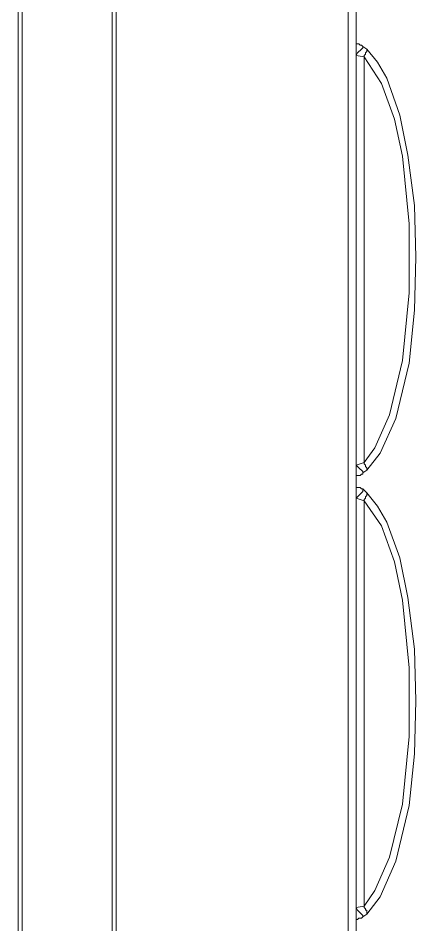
# Model space of a CAD drawing. Header units: centimetres. Extents: x -12.2 to 12.2, y -6.1 to 6.1.
# Drawn here: x 11.105 to 12.163, y 1.163 to 3.578 of the extents above; entities that cross this region are included whole.
import ezdxf

# ---------------------------------------------------------------- set-up
doc = ezdxf.new("R2010")
doc.units = ezdxf.units.CM
doc.header["$MEASUREMENT"] = 0
doc.layers.add('Camada 1', color=7, linetype='Continuous')

msp = doc.modelspace()

# ---------------------------------------------------------------- linework, layer by layer
at = {"layer": 'Camada 1', "color": 251, "lineweight": 9}
for points in [[(11.3552, -5.82844), (11.3552, -5.82844), (11.3552, 5.81417), (11.3552, 5.81417)], [(11.36578, 5.81417), (11.36578, 5.81417), (11.36578, -5.82844), (11.36578, -5.82844)], [(11.98338, -5.82844), (11.98338, -5.82844), (11.98338, 5.81417), (11.98338, 5.81417)], [(12.00456, 5.81417), (12.00456, 5.81417), (12.00456, -5.82844), (12.00456, -5.82844)], [(11.10462, -2.02756), (11.10462, -2.02756), (11.10462, 5.77888), (11.10462, 5.77888)], [(11.11521, 5.77888), (11.11521, 5.77888), (11.11521, -2.02756), (11.11521, -2.02756)], [(11.11521, -3.68131), (11.11521, -3.68131), (11.11521, 3.66705), (11.11521, 3.66705)], [(12.0222, 3.50259), (12.0222, 3.50259), (12.03279, 3.49553), (12.03279, 3.49553)], [(12.02573, 3.47436), (12.02573, 3.47436), (12.00456, 3.47789), (12.00456, 3.47789)], [(12.02573, 3.47436), (12.02573, 3.47436), (12.02573, 2.39444), (12.02573, 2.39444)], [(12.00456, 2.38739), (12.00456, 2.38739), (12.02573, 2.39444), (12.02573, 2.39444)], [(12.03279, 2.37327), (12.03279, 2.37327), (12.0222, 2.36621), (12.0222, 2.36621)], [(12.0222, 2.32386), (12.0222, 2.32386), (12.03279, 2.31328), (12.03279, 2.31328)], [(12.02573, 2.2921), (12.02573, 2.2921), (12.00456, 2.29916), (12.00456, 2.29916)], [(12.02573, 2.2921), (12.02573, 2.2921), (12.02573, 1.21219), (12.02573, 1.21219)], [(12.00456, 1.20865), (12.00456, 1.20865), (12.02573, 1.21219), (12.02573, 1.21219)], [(12.03279, 1.19101), (12.03279, 1.19101), (12.0222, 1.18395), (12.0222, 1.18395)]]:
    msp.add_open_spline(points, degree=3, dxfattribs=at)
for points, knots in [([(12.00456, 3.50965), (12.00456, 3.50965), (12.00456, 3.50965), (12.00456, 3.50965), (12.00456, 3.50965), (12.00456, 3.50612), (12.00456, 3.50612), (12.00456, 3.50612), (12.00456, 3.50259), (12.00456, 3.50259), (12.00456, 3.50259), (12.00456, 3.49906), (12.00456, 3.49906), (12.00456, 3.49906), (12.00456, 3.49553), (12.00456, 3.49553), (12.00456, 3.49553), (12.00456, 3.492), (12.00456, 3.492), (12.00456, 3.492), (12.00456, 3.48495), (12.00456, 3.48495), (12.00456, 3.48495), (12.00456, 3.47789), (12.00456, 3.47789)], [0, 0, 0, 0, 0.125, 0.125, 0.125, 0.25, 0.25, 0.25, 0.375, 0.375, 0.375, 0.5, 0.5, 0.5, 0.625, 0.625, 0.625, 0.75, 0.75, 0.75, 0.875, 0.875, 0.875, 1, 1, 1, 1]), ([(12.00456, 3.50965), (12.00456, 3.50965), (12.00809, 3.50965), (12.00809, 3.50965), (12.00809, 3.50965), (12.01161, 3.50965), (12.01161, 3.50965), (12.01161, 3.50965), (12.01514, 3.50612), (12.01514, 3.50612), (12.01514, 3.50612), (12.01867, 3.50612), (12.01867, 3.50612), (12.01867, 3.50612), (12.0222, 3.50259), (12.0222, 3.50259)], [0, 0, 0, 0, 0.2, 0.2, 0.2, 0.4, 0.4, 0.4, 0.6, 0.6, 0.6, 0.8, 0.8, 0.8, 1, 1, 1, 1]), ([(12.0222, 3.50259), (12.0222, 3.50259), (12.0222, 3.50259), (12.0222, 3.50259), (12.0222, 3.50259), (12.0222, 3.49906), (12.0222, 3.49906), (12.0222, 3.49906), (12.01867, 3.49553), (12.01867, 3.49553), (12.01867, 3.49553), (12.01514, 3.492), (12.01514, 3.492), (12.01514, 3.492), (12.01161, 3.48848), (12.01161, 3.48848), (12.01161, 3.48848), (12.00809, 3.48495), (12.00809, 3.48495), (12.00809, 3.48495), (12.00456, 3.47789), (12.00456, 3.47789)], [0, 0, 0, 0, 0.1428571, 0.1428571, 0.1428571, 0.2857143, 0.2857143, 0.2857143, 0.4285714, 0.4285714, 0.4285714, 0.5714286, 0.5714286, 0.5714286, 0.7142857, 0.7142857, 0.7142857, 0.8571429, 0.8571429, 0.8571429, 1, 1, 1, 1]), ([(12.03279, 3.49553), (12.03279, 3.49553), (12.03279, 3.492), (12.03279, 3.492), (12.03279, 3.492), (12.03279, 3.48848), (12.03279, 3.48848), (12.03279, 3.48848), (12.02926, 3.48495), (12.02926, 3.48495), (12.02926, 3.48495), (12.02926, 3.48142), (12.02926, 3.48142), (12.02926, 3.48142), (12.02573, 3.47789), (12.02573, 3.47789), (12.02573, 3.47789), (12.02573, 3.47436), (12.02573, 3.47436)], [0, 0, 0, 0, 0.1666667, 0.1666667, 0.1666667, 0.3333333, 0.3333333, 0.3333333, 0.5, 0.5, 0.5, 0.6666667, 0.6666667, 0.6666667, 0.8333333, 0.8333333, 0.8333333, 1, 1, 1, 1]), ([(12.03279, 3.49553), (12.03279, 3.49553), (12.06102, 3.46024), (12.06102, 3.46024), (12.06102, 3.46024), (12.08573, 3.41789), (12.08573, 3.41789), (12.08573, 3.41789), (12.12101, 3.31907), (12.12101, 3.31907), (12.12101, 3.31907), (12.14219, 3.2132), (12.14219, 3.2132), (12.14219, 3.2132), (12.15984, 3.07909), (12.15984, 3.07909), (12.15984, 3.07909), (12.16337, 2.94146), (12.16337, 2.94146), (12.16337, 2.94146), (12.15984, 2.8003), (12.15984, 2.8003), (12.15984, 2.8003), (12.14572, 2.65913), (12.14572, 2.65913), (12.14572, 2.65913), (12.11043, 2.5109), (12.11043, 2.5109), (12.11043, 2.5109), (12.06808, 2.41915), (12.06808, 2.41915), (12.06808, 2.41915), (12.03279, 2.37327), (12.03279, 2.37327)], [0, 0, 0, 0, 0.0909091, 0.0909091, 0.0909091, 0.1818182, 0.1818182, 0.1818182, 0.2727273, 0.2727273, 0.2727273, 0.3636364, 0.3636364, 0.3636364, 0.4545455, 0.4545455, 0.4545455, 0.5454545, 0.5454545, 0.5454545, 0.6363636, 0.6363636, 0.6363636, 0.7272727, 0.7272727, 0.7272727, 0.8181818, 0.8181818, 0.8181818, 0.9090909, 0.9090909, 0.9090909, 1, 1, 1, 1]), ([(12.02573, 2.39444), (12.02573, 2.39444), (12.05396, 2.43326), (12.05396, 2.43326), (12.05396, 2.43326), (12.09278, 2.5215), (12.09278, 2.5215), (12.09278, 2.5215), (12.12807, 2.66618), (12.12807, 2.66618), (12.12807, 2.66618), (12.14572, 2.84617), (12.14572, 2.84617), (12.14572, 2.84617), (12.14572, 3.02968), (12.14572, 3.02968), (12.14572, 3.02968), (12.12807, 3.20967), (12.12807, 3.20967), (12.12807, 3.20967), (12.1069, 3.30849), (12.1069, 3.30849), (12.1069, 3.30849), (12.07161, 3.40378), (12.07161, 3.40378), (12.07161, 3.40378), (12.02573, 3.47436), (12.02573, 3.47436)], [0, 0, 0, 0, 0.1111111, 0.1111111, 0.1111111, 0.2222222, 0.2222222, 0.2222222, 0.3333333, 0.3333333, 0.3333333, 0.4444444, 0.4444444, 0.4444444, 0.5555556, 0.5555556, 0.5555556, 0.6666667, 0.6666667, 0.6666667, 0.7777778, 0.7777778, 0.7777778, 0.8888889, 0.8888889, 0.8888889, 1, 1, 1, 1]), ([(12.03279, 2.37327), (12.03279, 2.37327), (12.03279, 2.37327), (12.03279, 2.37327), (12.03279, 2.37327), (12.03279, 2.3768), (12.03279, 2.3768), (12.03279, 2.3768), (12.03279, 2.38032), (12.03279, 2.38032), (12.03279, 2.38032), (12.02926, 2.38386), (12.02926, 2.38386), (12.02926, 2.38386), (12.02926, 2.38739), (12.02926, 2.38739), (12.02926, 2.38739), (12.02573, 2.39092), (12.02573, 2.39092), (12.02573, 2.39092), (12.02573, 2.39444), (12.02573, 2.39444)], [0, 0, 0, 0, 0.1428571, 0.1428571, 0.1428571, 0.2857143, 0.2857143, 0.2857143, 0.4285714, 0.4285714, 0.4285714, 0.5714286, 0.5714286, 0.5714286, 0.7142857, 0.7142857, 0.7142857, 0.8571429, 0.8571429, 0.8571429, 1, 1, 1, 1]), ([(12.0222, 2.36621), (12.0222, 2.36621), (12.0222, 2.36621), (12.0222, 2.36621), (12.0222, 2.36621), (12.0222, 2.36974), (12.0222, 2.36974), (12.0222, 2.36974), (12.01867, 2.37327), (12.01867, 2.37327), (12.01867, 2.37327), (12.01514, 2.3768), (12.01514, 2.3768), (12.01514, 2.3768), (12.01161, 2.38032), (12.01161, 2.38032), (12.01161, 2.38032), (12.00809, 2.38386), (12.00809, 2.38386), (12.00809, 2.38386), (12.00456, 2.38739), (12.00456, 2.38739)], [0, 0, 0, 0, 0.1428571, 0.1428571, 0.1428571, 0.2857143, 0.2857143, 0.2857143, 0.4285714, 0.4285714, 0.4285714, 0.5714286, 0.5714286, 0.5714286, 0.7142857, 0.7142857, 0.7142857, 0.8571429, 0.8571429, 0.8571429, 1, 1, 1, 1]), ([(12.00456, 2.35916), (12.00456, 2.35916), (12.00456, 2.35916), (12.00456, 2.35916), (12.00456, 2.35916), (12.00456, 2.36269), (12.00456, 2.36269), (12.00456, 2.36269), (12.00456, 2.36621), (12.00456, 2.36621), (12.00456, 2.36621), (12.00456, 2.37327), (12.00456, 2.37327), (12.00456, 2.37327), (12.00456, 2.3768), (12.00456, 2.3768), (12.00456, 2.3768), (12.00456, 2.38386), (12.00456, 2.38386), (12.00456, 2.38386), (12.00456, 2.38739), (12.00456, 2.38739)], [0, 0, 0, 0, 0.1428571, 0.1428571, 0.1428571, 0.2857143, 0.2857143, 0.2857143, 0.4285714, 0.4285714, 0.4285714, 0.5714286, 0.5714286, 0.5714286, 0.7142857, 0.7142857, 0.7142857, 0.8571429, 0.8571429, 0.8571429, 1, 1, 1, 1]), ([(12.0222, 2.36621), (12.0222, 2.36621), (12.0222, 2.36269), (12.0222, 2.36269), (12.0222, 2.36269), (12.01867, 2.36269), (12.01867, 2.36269), (12.01867, 2.36269), (12.01514, 2.35916), (12.01514, 2.35916), (12.01514, 2.35916), (12.01161, 2.35916), (12.01161, 2.35916), (12.01161, 2.35916), (12.00809, 2.35916), (12.00809, 2.35916), (12.00809, 2.35916), (12.00456, 2.35916), (12.00456, 2.35916)], [0, 0, 0, 0, 0.1666667, 0.1666667, 0.1666667, 0.3333333, 0.3333333, 0.3333333, 0.5, 0.5, 0.5, 0.6666667, 0.6666667, 0.6666667, 0.8333333, 0.8333333, 0.8333333, 1, 1, 1, 1]), ([(12.00456, 2.32739), (12.00456, 2.32739), (12.00456, 2.32739), (12.00456, 2.32739), (12.00456, 2.32739), (12.00456, 2.32386), (12.00456, 2.32386), (12.00456, 2.32386), (12.00456, 2.32033), (12.00456, 2.32033), (12.00456, 2.32033), (12.00456, 2.3168), (12.00456, 2.3168), (12.00456, 2.3168), (12.00456, 2.30975), (12.00456, 2.30975), (12.00456, 2.30975), (12.00456, 2.30622), (12.00456, 2.30622), (12.00456, 2.30622), (12.00456, 2.29916), (12.00456, 2.29916)], [0, 0, 0, 0, 0.1428571, 0.1428571, 0.1428571, 0.2857143, 0.2857143, 0.2857143, 0.4285714, 0.4285714, 0.4285714, 0.5714286, 0.5714286, 0.5714286, 0.7142857, 0.7142857, 0.7142857, 0.8571429, 0.8571429, 0.8571429, 1, 1, 1, 1]), ([(12.00456, 2.32739), (12.00456, 2.32739), (12.00809, 2.32739), (12.00809, 2.32739), (12.00809, 2.32739), (12.01161, 2.32739), (12.01161, 2.32739), (12.01161, 2.32739), (12.01514, 2.32739), (12.01514, 2.32739), (12.01514, 2.32739), (12.01867, 2.32386), (12.01867, 2.32386), (12.01867, 2.32386), (12.0222, 2.32386), (12.0222, 2.32386)], [0, 0, 0, 0, 0.2, 0.2, 0.2, 0.4, 0.4, 0.4, 0.6, 0.6, 0.6, 0.8, 0.8, 0.8, 1, 1, 1, 1]), ([(12.0222, 2.32386), (12.0222, 2.32386), (12.0222, 2.32033), (12.0222, 2.32033), (12.0222, 2.32033), (12.0222, 2.3168), (12.0222, 2.3168), (12.0222, 2.3168), (12.01867, 2.31328), (12.01867, 2.31328), (12.01867, 2.31328), (12.01514, 2.30975), (12.01514, 2.30975), (12.01514, 2.30975), (12.01161, 2.30622), (12.01161, 2.30622), (12.01161, 2.30622), (12.00809, 2.30268), (12.00809, 2.30268), (12.00809, 2.30268), (12.00456, 2.29916), (12.00456, 2.29916)], [0, 0, 0, 0, 0.1428571, 0.1428571, 0.1428571, 0.2857143, 0.2857143, 0.2857143, 0.4285714, 0.4285714, 0.4285714, 0.5714286, 0.5714286, 0.5714286, 0.7142857, 0.7142857, 0.7142857, 0.8571429, 0.8571429, 0.8571429, 1, 1, 1, 1]), ([(12.03279, 2.31328), (12.03279, 2.31328), (12.03279, 2.31328), (12.03279, 2.31328), (12.03279, 2.31328), (12.03279, 2.30975), (12.03279, 2.30975), (12.03279, 2.30975), (12.03279, 2.30622), (12.03279, 2.30622), (12.03279, 2.30622), (12.02926, 2.30268), (12.02926, 2.30268), (12.02926, 2.30268), (12.02926, 2.29916), (12.02926, 2.29916), (12.02926, 2.29916), (12.02573, 2.29563), (12.02573, 2.29563), (12.02573, 2.29563), (12.02573, 2.2921), (12.02573, 2.2921)], [0, 0, 0, 0, 0.1428571, 0.1428571, 0.1428571, 0.2857143, 0.2857143, 0.2857143, 0.4285714, 0.4285714, 0.4285714, 0.5714286, 0.5714286, 0.5714286, 0.7142857, 0.7142857, 0.7142857, 0.8571429, 0.8571429, 0.8571429, 1, 1, 1, 1]), ([(12.03279, 2.31328), (12.03279, 2.31328), (12.06102, 2.27798), (12.06102, 2.27798), (12.06102, 2.27798), (12.08573, 2.23563), (12.08573, 2.23563), (12.08573, 2.23563), (12.12101, 2.14035), (12.12101, 2.14035), (12.12101, 2.14035), (12.14219, 2.03447), (12.14219, 2.03447), (12.14219, 2.03447), (12.15984, 1.89684), (12.15984, 1.89684), (12.15984, 1.89684), (12.16337, 1.7592), (12.16337, 1.7592), (12.16337, 1.7592), (12.15984, 1.61803), (12.15984, 1.61803), (12.15984, 1.61803), (12.14572, 1.4804), (12.14572, 1.4804), (12.14572, 1.4804), (12.11043, 1.33217), (12.11043, 1.33217), (12.11043, 1.33217), (12.06808, 1.23689), (12.06808, 1.23689), (12.06808, 1.23689), (12.03279, 1.19101), (12.03279, 1.19101)], [0, 0, 0, 0, 0.0909091, 0.0909091, 0.0909091, 0.1818182, 0.1818182, 0.1818182, 0.2727273, 0.2727273, 0.2727273, 0.3636364, 0.3636364, 0.3636364, 0.4545455, 0.4545455, 0.4545455, 0.5454545, 0.5454545, 0.5454545, 0.6363636, 0.6363636, 0.6363636, 0.7272727, 0.7272727, 0.7272727, 0.8181818, 0.8181818, 0.8181818, 0.9090909, 0.9090909, 0.9090909, 1, 1, 1, 1]), ([(12.02573, 1.21219), (12.02573, 1.21219), (12.05396, 1.25453), (12.05396, 1.25453), (12.05396, 1.25453), (12.09278, 1.34277), (12.09278, 1.34277), (12.09278, 1.34277), (12.12807, 1.48393), (12.12807, 1.48393), (12.12807, 1.48393), (12.14572, 1.66392), (12.14572, 1.66392), (12.14572, 1.66392), (12.14572, 1.84743), (12.14572, 1.84743), (12.14572, 1.84743), (12.12807, 2.02742), (12.12807, 2.02742), (12.12807, 2.02742), (12.1069, 2.12976), (12.1069, 2.12976), (12.1069, 2.12976), (12.07161, 2.22504), (12.07161, 2.22504), (12.07161, 2.22504), (12.02573, 2.2921), (12.02573, 2.2921)], [0, 0, 0, 0, 0.1111111, 0.1111111, 0.1111111, 0.2222222, 0.2222222, 0.2222222, 0.3333333, 0.3333333, 0.3333333, 0.4444444, 0.4444444, 0.4444444, 0.5555556, 0.5555556, 0.5555556, 0.6666667, 0.6666667, 0.6666667, 0.7777778, 0.7777778, 0.7777778, 0.8888889, 0.8888889, 0.8888889, 1, 1, 1, 1]), ([(12.0222, 1.18395), (12.0222, 1.18395), (12.0222, 1.18395), (12.0222, 1.18395), (12.0222, 1.18395), (12.0222, 1.18749), (12.0222, 1.18749), (12.0222, 1.18749), (12.01867, 1.19101), (12.01867, 1.19101), (12.01867, 1.19101), (12.01514, 1.19454), (12.01514, 1.19454), (12.01514, 1.19454), (12.01161, 1.19807), (12.01161, 1.19807), (12.01161, 1.19807), (12.00809, 1.2016), (12.00809, 1.2016), (12.00809, 1.2016), (12.00456, 1.20865), (12.00456, 1.20865)], [0, 0, 0, 0, 0.1428571, 0.1428571, 0.1428571, 0.2857143, 0.2857143, 0.2857143, 0.4285714, 0.4285714, 0.4285714, 0.5714286, 0.5714286, 0.5714286, 0.7142857, 0.7142857, 0.7142857, 0.8571429, 0.8571429, 0.8571429, 1, 1, 1, 1]), ([(12.00456, 1.17689), (12.00456, 1.17689), (12.00456, 1.17689), (12.00456, 1.17689), (12.00456, 1.17689), (12.00456, 1.18042), (12.00456, 1.18042), (12.00456, 1.18042), (12.00456, 1.18395), (12.00456, 1.18395), (12.00456, 1.18395), (12.00456, 1.18749), (12.00456, 1.18749), (12.00456, 1.18749), (12.00456, 1.19101), (12.00456, 1.19101), (12.00456, 1.19101), (12.00456, 1.19454), (12.00456, 1.19454), (12.00456, 1.19454), (12.00456, 1.2016), (12.00456, 1.2016), (12.00456, 1.2016), (12.00456, 1.20865), (12.00456, 1.20865)], [0, 0, 0, 0, 0.125, 0.125, 0.125, 0.25, 0.25, 0.25, 0.375, 0.375, 0.375, 0.5, 0.5, 0.5, 0.625, 0.625, 0.625, 0.75, 0.75, 0.75, 0.875, 0.875, 0.875, 1, 1, 1, 1]), ([(12.03279, 1.19101), (12.03279, 1.19101), (12.03279, 1.19454), (12.03279, 1.19454), (12.03279, 1.19454), (12.03279, 1.19807), (12.03279, 1.19807), (12.03279, 1.19807), (12.03279, 1.2016), (12.03279, 1.2016), (12.03279, 1.2016), (12.02926, 1.2016), (12.02926, 1.2016), (12.02926, 1.2016), (12.02926, 1.20512), (12.02926, 1.20512), (12.02926, 1.20512), (12.02573, 1.20865), (12.02573, 1.20865), (12.02573, 1.20865), (12.02573, 1.21219), (12.02573, 1.21219)], [0, 0, 0, 0, 0.1428571, 0.1428571, 0.1428571, 0.2857143, 0.2857143, 0.2857143, 0.4285714, 0.4285714, 0.4285714, 0.5714286, 0.5714286, 0.5714286, 0.7142857, 0.7142857, 0.7142857, 0.8571429, 0.8571429, 0.8571429, 1, 1, 1, 1]), ([(12.0222, 1.18395), (12.0222, 1.18395), (12.0222, 1.18395), (12.0222, 1.18395), (12.0222, 1.18395), (12.01867, 1.18042), (12.01867, 1.18042), (12.01867, 1.18042), (12.01514, 1.18042), (12.01514, 1.18042), (12.01514, 1.18042), (12.01161, 1.18042), (12.01161, 1.18042), (12.01161, 1.18042), (12.00809, 1.17689), (12.00809, 1.17689), (12.00809, 1.17689), (12.00456, 1.17689), (12.00456, 1.17689)], [0, 0, 0, 0, 0.1666667, 0.1666667, 0.1666667, 0.3333333, 0.3333333, 0.3333333, 0.5, 0.5, 0.5, 0.6666667, 0.6666667, 0.6666667, 0.8333333, 0.8333333, 0.8333333, 1, 1, 1, 1])]:
    msp.add_open_spline(points, degree=3, knots=knots, dxfattribs=at)

doc.saveas('drawing.dxf')
